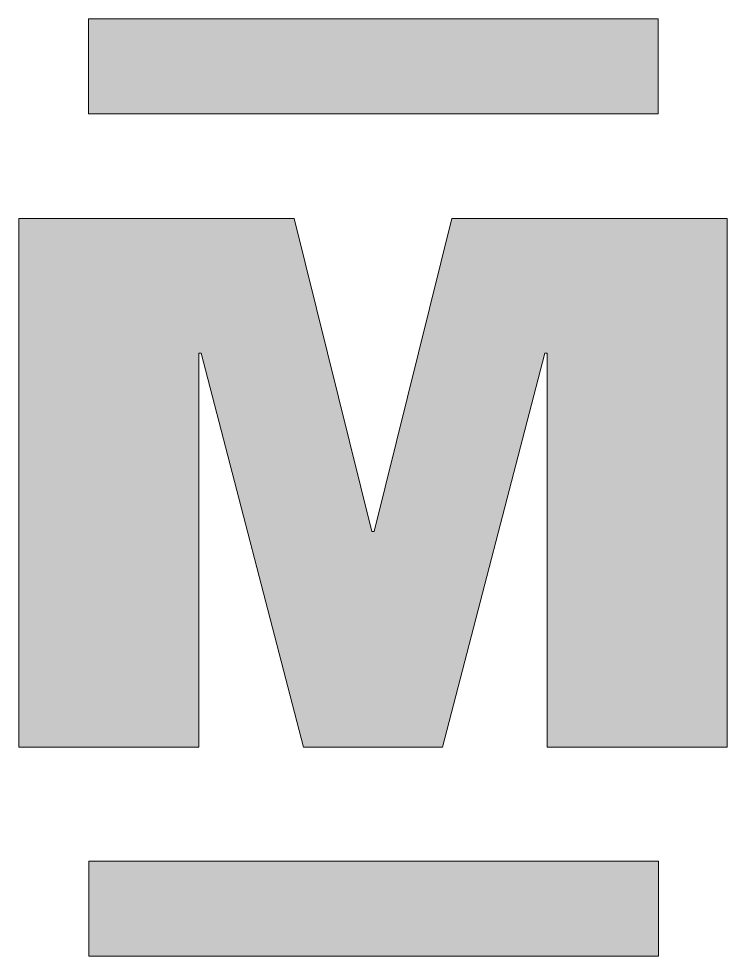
# Model space of a CAD drawing. Header units: inches. Extents: x 12.2 to 50, y -50 to 0.
import ezdxf

# ---------------------------------------------------------------- set-up
doc = ezdxf.new("R2010")
doc.units = ezdxf.units.IN
doc.header["$MEASUREMENT"] = 0
doc.layers.add('Layer 1', color=7, linetype='Continuous')

# ---------------------------------------------------------------- blocks, each defined once
blk = doc.blocks.new('block 4')
at = {"layer": 'Layer 1', "true_color": 0xffffff}
blk.add_hatch(color=7, dxfattribs=at).paths.add_polyline_path([(15.935, 0), (15.935, -5.063), (46.315, -5.063), (46.315, 0)])
at = {"layer": 'Layer 1', "lineweight": 0}
blk.add_lwpolyline([(15.935, 0), (15.935, -5.063), (46.315, -5.063), (46.315, 0), (15.935, 0)], dxfattribs=at)
blk = doc.blocks.new('block 3')
at = {"layer": 'Layer 1'}
blk.add_blockref('block 4', (0, 0), dxfattribs=at)
blk = doc.blocks.new('block 6')
at = {"layer": 'Layer 1', "true_color": 0xffffff}
blk.add_hatch(color=7, dxfattribs=at).paths.add_polyline_path([(15.953, -44.937), (15.953, -50), (46.333, -50), (46.333, -44.937)])
at = {"layer": 'Layer 1', "lineweight": 0}
blk.add_lwpolyline([(15.953, -44.937), (15.953, -50), (46.333, -50), (46.333, -44.937), (15.953, -44.937)], dxfattribs=at)
blk = doc.blocks.new('block 5')
at = {"layer": 'Layer 1'}
blk.add_blockref('block 6', (0, 0), dxfattribs=at)
blk = doc.blocks.new('block 7')
at = {"layer": 'Layer 1', "true_color": 0xffffff}
h = blk.add_hatch(color=7, dxfattribs=at)
h.dxf.hatch_style = 2
h.paths.add_polyline_path([(12.216, -10.66), (26.91, -10.66), (31.053, -27.355), (31.163, -27.355), (35.306, -10.66), (50, -10.66), (50, -38.84), (40.389, -38.84), (40.389, -17.843), (40.278, -17.843), (34.809, -38.84), (27.407, -38.84), (21.938, -17.843), (21.828, -17.843), (21.828, -38.84), (12.216, -38.84)])
at = {"layer": 'Layer 1', "lineweight": 0}
blk.add_lwpolyline([(12.216, -10.66), (26.91, -10.66), (31.053, -27.355), (31.163, -27.355), (35.306, -10.66), (50, -10.66), (50, -38.84), (40.389, -38.84), (40.389, -17.843), (40.278, -17.843), (34.809, -38.84), (27.407, -38.84), (21.938, -17.843), (21.828, -17.843), (21.828, -38.84), (12.216, -38.84), (12.216, -10.66)], dxfattribs=at)
blk = doc.blocks.new('block 2')
at = {"layer": 'Layer 1'}
for name in ['block 3', 'block 7', 'block 5']:
    blk.add_blockref(name, (0, 0), dxfattribs=at)

msp = doc.modelspace()

# ---------------------------------------------------------------- block references
at = {"layer": 'Layer 1'}
msp.add_blockref('block 2', (0, 0), dxfattribs=at)

doc.saveas('drawing.dxf')
